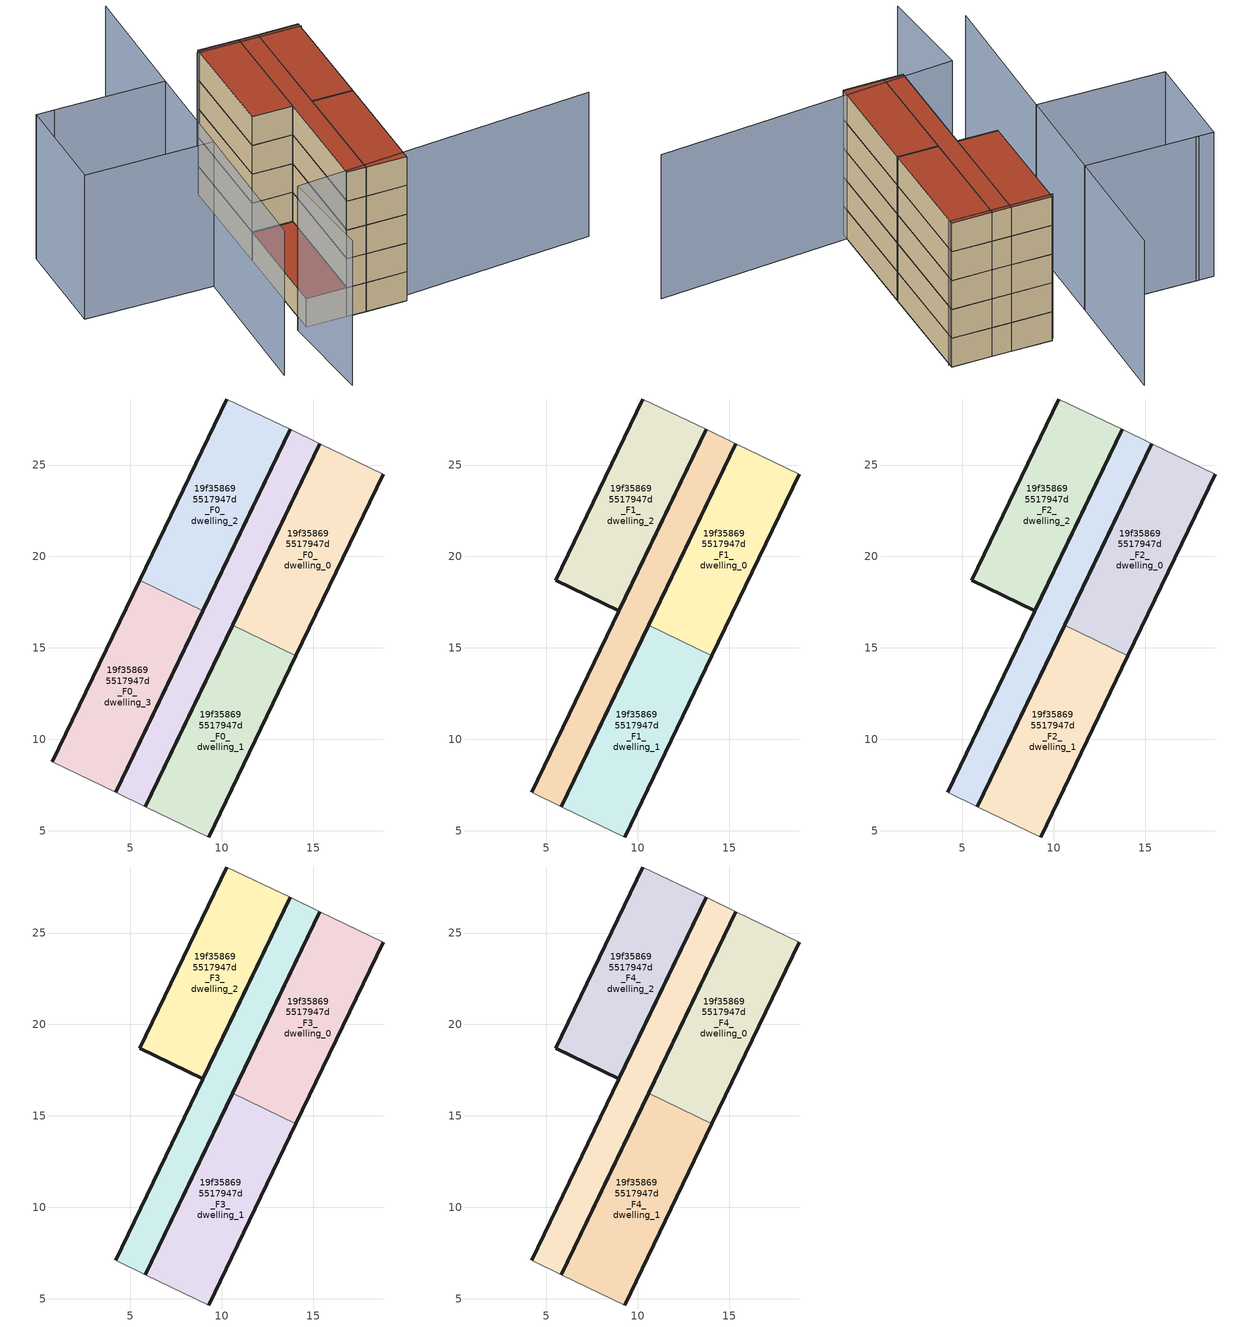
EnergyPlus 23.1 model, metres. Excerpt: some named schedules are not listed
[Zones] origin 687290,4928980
19f358695517947d_F0_dwelling_0
 floor ground (EU_floor_Construction): 14.06,14.58 18.83,24.5 15.37,26.17 10.59,16.25 z0
 wall outside (EU_wall_Construction): 10.59,16.25 15.37,26.17 / 18.83,24.5 14.06,14.58 z0:3
 wall adiabatic (EU_wall_Construction): 15.37,26.17 18.83,24.5 z0:3
 wall to 19f358695517947d_F0_dwelling_1 (EU_wall_Construction): 14.06,14.58 10.59,16.25 z0:3
19f358695517947d_F0_dwelling_1
 floor ground (EU_floor_Construction): 9.28,4.66 14.06,14.58 10.59,16.25 5.82,6.33 z0
 wall outside (EU_wall_Construction): 5.82,6.33 10.59,16.25 / 14.06,14.58 9.28,4.66 z0:3
 wall adiabatic (EU_wall_Construction): 9.28,4.66 5.82,6.33 z0:3
19f358695517947d_F0_dwelling_2
 floor ground (EU_floor_Construction): 8.97,17.03 13.74,26.95 10.28,28.61 5.51,18.69 z0
 wall outside (EU_wall_Construction): 13.74,26.95 8.97,17.03 / 5.51,18.69 10.28,28.61 z0:3
 wall to 19f358695517947d_F0_dwelling_3 (EU_wall_Construction): 8.97,17.03 5.51,18.69 z0:3
 wall adiabatic (EU_wall_Construction): 10.28,28.61 13.74,26.95 z0:3
19f358695517947d_F0_dwelling_3
 floor ground (EU_floor_Construction): 4.2,7.11 8.97,17.03 5.51,18.69 0.73,8.77 z0
 wall outside (EU_wall_Construction): 8.97,17.03 4.2,7.11 / 0.73,8.77 5.51,18.69 z0:3
 wall adiabatic (EU_wall_Construction): 4.2,7.11 0.73,8.77 z0:3
 roof outside (EU_roof_Construction): 8.97,17.03 4.2,7.11 0.73,8.77 5.51,18.69 z3
19f358695517947d_F0_circulation
 floor ground (EU_floor_Construction): 5.82,6.33 15.37,26.17 13.74,26.95 4.2,7.11 z0
 wall outside (EU_wall_Construction): 15.37,26.17 5.82,6.33 / 4.2,7.11 13.74,26.95 z0:3
 wall adiabatic (EU_wall_Construction): 13.74,26.95 15.37,26.17 / 5.82,6.33 4.2,7.11 z0:3
19f358695517947d_F1_dwelling_0
 floor to 19f358695517947d_F0_dwelling_0 (EU_floor_Construction): 14.06,14.58 18.83,24.5 15.37,26.17 10.59,16.25 z3
 wall outside (EU_wall_Construction): 10.59,16.25 15.37,26.17 / 18.83,24.5 14.06,14.58 z3:6
 wall adiabatic (EU_wall_Construction): 15.37,26.17 18.83,24.5 z3:6
 wall to 19f358695517947d_F1_dwelling_1 (EU_wall_Construction): 14.06,14.58 10.59,16.25 z3:6
19f358695517947d_F1_dwelling_1
 floor to 19f358695517947d_F0_dwelling_1 (EU_floor_Construction): 9.28,4.66 14.06,14.58 10.59,16.25 5.82,6.33 z3
 wall outside (EU_wall_Construction): 5.82,6.33 10.59,16.25 / 14.06,14.58 9.28,4.66 z3:6
 wall adiabatic (EU_wall_Construction): 9.28,4.66 5.82,6.33 z3:6
19f358695517947d_F1_dwelling_2
 floor to 19f358695517947d_F0_dwelling_2 (EU_floor_Construction): 8.97,17.03 13.74,26.95 10.28,28.61 5.51,18.69 z3
 wall outside (EU_wall_Construction): 13.74,26.95 8.97,17.03 5.51,18.69 10.28,28.61 z3:6
 wall adiabatic (EU_wall_Construction): 10.28,28.61 13.74,26.95 z3:6
19f358695517947d_F1_circulation
 floor to 19f358695517947d_F0_circulation (EU_floor_Construction): 5.82,6.33 15.37,26.17 13.74,26.95 4.2,7.11 z3
 wall outside (EU_wall_Construction): 15.37,26.17 5.82,6.33 / 4.2,7.11 13.74,26.95 z3:6
 wall adiabatic (EU_wall_Construction): 13.74,26.95 15.37,26.17 / 5.82,6.33 4.2,7.11 z3:6
19f358695517947d_F2_dwelling_0
 floor to 19f358695517947d_F1_dwelling_0 (EU_floor_Construction): 14.06,14.58 18.83,24.5 15.37,26.17 10.59,16.25 z6
 wall outside (EU_wall_Construction): 10.59,16.25 15.37,26.17 / 18.83,24.5 14.06,14.58 z6:9
 wall adiabatic (EU_wall_Construction): 15.37,26.17 18.83,24.5 z6:9
 wall to 19f358695517947d_F2_dwelling_1 (EU_wall_Construction): 14.06,14.58 10.59,16.25 z6:9
19f358695517947d_F2_dwelling_1
 floor to 19f358695517947d_F1_dwelling_1 (EU_floor_Construction): 9.28,4.66 14.06,14.58 10.59,16.25 5.82,6.33 z6
 wall outside (EU_wall_Construction): 5.82,6.33 10.59,16.25 / 14.06,14.58 9.28,4.66 z6:9
 wall adiabatic (EU_wall_Construction): 9.28,4.66 5.82,6.33 z6:9
19f358695517947d_F2_dwelling_2
 floor to 19f358695517947d_F1_dwelling_2 (EU_floor_Construction): 8.97,17.03 13.74,26.95 10.28,28.61 5.51,18.69 z6
 wall outside (EU_wall_Construction): 13.74,26.95 8.97,17.03 5.51,18.69 10.28,28.61 z6:9
 wall adiabatic (EU_wall_Construction): 10.28,28.61 13.74,26.95 z6:9
19f358695517947d_F2_circulation
 floor to 19f358695517947d_F1_circulation (EU_floor_Construction): 5.82,6.33 15.37,26.17 13.74,26.95 4.2,7.11 z6
 wall outside (EU_wall_Construction): 15.37,26.17 5.82,6.33 / 4.2,7.11 13.74,26.95 z6:9
 wall adiabatic (EU_wall_Construction): 13.74,26.95 15.37,26.17 / 5.82,6.33 4.2,7.11 z6:9
19f358695517947d_F3_dwelling_0
 floor to 19f358695517947d_F2_dwelling_0 (EU_floor_Construction): 14.06,14.58 18.83,24.5 15.37,26.17 10.59,16.25 z9
 wall outside (EU_wall_Construction): 10.59,16.25 15.37,26.17 / 18.83,24.5 14.06,14.58 z9:12
 wall adiabatic (EU_wall_Construction): 15.37,26.17 18.83,24.5 z9:12
 wall to 19f358695517947d_F3_dwelling_1 (EU_wall_Construction): 14.06,14.58 10.59,16.25 z9:12
19f358695517947d_F3_dwelling_1
 floor to 19f358695517947d_F2_dwelling_1 (EU_floor_Construction): 9.28,4.66 14.06,14.58 10.59,16.25 5.82,6.33 z9
 wall outside (EU_wall_Construction): 5.82,6.33 10.59,16.25 / 14.06,14.58 9.28,4.66 z9:12
 wall adiabatic (EU_wall_Construction): 9.28,4.66 5.82,6.33 z9:12
19f358695517947d_F3_dwelling_2
 floor to 19f358695517947d_F2_dwelling_2 (EU_floor_Construction): 8.97,17.03 13.74,26.95 10.28,28.61 5.51,18.69 z9
 wall outside (EU_wall_Construction): 13.74,26.95 8.97,17.03 5.51,18.69 10.28,28.61 z9:12
 wall adiabatic (EU_wall_Construction): 10.28,28.61 13.74,26.95 z9:12
19f358695517947d_F3_circulation
 floor to 19f358695517947d_F2_circulation (EU_floor_Construction): 5.82,6.33 15.37,26.17 13.74,26.95 4.2,7.11 z9
 wall outside (EU_wall_Construction): 15.37,26.17 5.82,6.33 / 4.2,7.11 13.74,26.95 z9:12
 wall adiabatic (EU_wall_Construction): 13.74,26.95 15.37,26.17 / 5.82,6.33 4.2,7.11 z9:12
19f358695517947d_F4_dwelling_0
 floor to 19f358695517947d_F3_dwelling_0 (EU_floor_Construction): 14.06,14.58 18.83,24.5 15.37,26.17 10.59,16.25 z12
 wall outside (EU_wall_Construction): 10.59,16.25 15.37,26.17 / 18.83,24.5 14.06,14.58 z12:15
 wall adiabatic (EU_wall_Construction): 15.37,26.17 18.83,24.5 z12:15
 wall to 19f358695517947d_F4_dwelling_1 (EU_wall_Construction): 14.06,14.58 10.59,16.25 z12:15
 roof outside (EU_roof_Construction): 18.83,24.5 14.06,14.58 10.59,16.25 15.37,26.17 z15
19f358695517947d_F4_dwelling_1
 floor to 19f358695517947d_F3_dwelling_1 (EU_floor_Construction): 9.28,4.66 14.06,14.58 10.59,16.25 5.82,6.33 z12
 wall outside (EU_wall_Construction): 5.82,6.33 10.59,16.25 / 14.06,14.58 9.28,4.66 z12:15
 wall adiabatic (EU_wall_Construction): 9.28,4.66 5.82,6.33 z12:15
 roof outside (EU_roof_Construction): 14.06,14.58 9.28,4.66 5.82,6.33 10.59,16.25 z15
19f358695517947d_F4_dwelling_2
 floor to 19f358695517947d_F3_dwelling_2 (EU_floor_Construction): 8.97,17.03 13.74,26.95 10.28,28.61 5.51,18.69 z12
 wall outside (EU_wall_Construction): 13.74,26.95 8.97,17.03 5.51,18.69 10.28,28.61 z12:15
 wall adiabatic (EU_wall_Construction): 10.28,28.61 13.74,26.95 z12:15
 roof outside (EU_roof_Construction): 13.74,26.95 8.97,17.03 5.51,18.69 10.28,28.61 z15
19f358695517947d_F4_circulation
 floor to 19f358695517947d_F3_circulation (EU_floor_Construction): 5.82,6.33 15.37,26.17 13.74,26.95 4.2,7.11 z12
 wall outside (EU_wall_Construction): 15.37,26.17 5.82,6.33 / 4.2,7.11 13.74,26.95 z12:15
 wall adiabatic (EU_wall_Construction): 13.74,26.95 15.37,26.17 / 5.82,6.33 4.2,7.11 z12:15
 roof outside (EU_roof_Construction): 15.37,26.17 5.82,6.33 4.2,7.11 13.74,26.95 z15
shading: -3.48,0.24 -0.09,9.06 / -0.09,9.06 26.65,-1.23 / 2.03,21.93 -6,5.66 / 10.43,38.94 4.93,27.81 / 4.93,27.81 -4.66,32.55 / 18.75,24.12 9.96,28.4 / -5.95,33.18 4.94,27.82 / 4.94,27.82 0.51,18.82 / 0.51,18.82 -10.38,24.18 / -10.38,24.18 -5.95,33.18 z0:15
[Building]
EU S2 Campaign: North Axis=0; Terrain=City; Solar Distribution=FullExterior
[Site:Location]
Bologna: Latitude=44.5; Longitude=11.25; Time Zone=1; Elevation=37
[SizingPeriod:WeatherFileDays]
AnnualSizingPeriod: Begin Month=1; Begin Day of Month=1; End Month=12; End Day of Month=31; Day of Week for Start Day=Monday; Use Weather File Daylight Saving Period=No; Use Weather File Rain and Snow Indicators=No
[MATERIAL]
EU_InternalMass_Material: Roughness=MediumRough; Thickness=0.1; Conductivity=1; Density=1800; Specific Heat=900; Thermal Absorptance=0.9; Solar Absorptance=0.7; Visible Absorptance=0.7
[MATERIAL:NOMASS] Roughness=MediumRough; Thermal Absorptance=0.9; Solar Absorptance=0.7; Visible Absorptance=0.7
Name | Thermal Resistance
EU_wall_NoMass | 0.905828
EU_roof_NoMass | 0.37593
EU_floor_NoMass | 0.67114
[CONSTRUCTION]
EU_wall_Construction: EU_wall_NoMass
EU_roof_Construction: EU_roof_NoMass
EU_floor_Construction: EU_floor_NoMass
EU_InternalMass_Construction: EU_InternalMass_Material
[ZONE] Type=1; Multiplier=1; Ceiling Height=autocalculate; Floor Area=autocalculate; Part of Total Floor Area=Yes
Name | Volume
19f358695517947d_F0_dwelling_0; 19f358695517947d_F1_dwelling_0; 19f358695517947d_F2_dwelling_0; 19f358695517947d_F3_dwelling_0; 19f358695517947d_F4_dwelling_0 | 126.899
19f358695517947d_F0_dwelling_1; 19f358695517947d_F1_dwelling_1; 19f358695517947d_F2_dwelling_1; 19f358695517947d_F3_dwelling_1; 19f358695517947d_F4_dwelling_1 | 126.905
19f358695517947d_F0_dwelling_2; 19f358695517947d_F1_dwelling_2; 19f358695517947d_F2_dwelling_2; 19f358695517947d_F3_dwelling_2; 19f358695517947d_F4_dwelling_2 | 126.901
19f358695517947d_F0_dwelling_3 | 126.907
19f358695517947d_F0_circulation; 19f358695517947d_F1_circulation; 19f358695517947d_F2_circulation; 19f358695517947d_F3_circulation; 19f358695517947d_F4_circulation | 118.895
[INTERNALMASS] Construction=EU_InternalMass_Construction
Name | Zone or ZoneList | Surface Area
19f358695517947d_F0_dwelling_0_EU_InternalMass | 19f358695517947d_F0_dwelling_0 | 42.3012
19f358695517947d_F0_dwelling_1_EU_InternalMass | 19f358695517947d_F0_dwelling_1 | 42.3012
19f358695517947d_F0_dwelling_2_EU_InternalMass | 19f358695517947d_F0_dwelling_2 | 42.3012
19f358695517947d_F0_dwelling_3_EU_InternalMass | 19f358695517947d_F0_dwelling_3 | 42.3012
19f358695517947d_F1_dwelling_0_EU_InternalMass | 19f358695517947d_F1_dwelling_0 | 42.3012
19f358695517947d_F1_dwelling_1_EU_InternalMass | 19f358695517947d_F1_dwelling_1 | 42.3012
19f358695517947d_F1_dwelling_2_EU_InternalMass | 19f358695517947d_F1_dwelling_2 | 84.6024
19f358695517947d_F2_dwelling_0_EU_InternalMass | 19f358695517947d_F2_dwelling_0 | 42.3012
19f358695517947d_F2_dwelling_1_EU_InternalMass | 19f358695517947d_F2_dwelling_1 | 42.3012
19f358695517947d_F2_dwelling_2_EU_InternalMass | 19f358695517947d_F2_dwelling_2 | 84.6024
19f358695517947d_F3_dwelling_0_EU_InternalMass | 19f358695517947d_F3_dwelling_0 | 42.3012
19f358695517947d_F3_dwelling_1_EU_InternalMass | 19f358695517947d_F3_dwelling_1 | 42.3012
19f358695517947d_F3_dwelling_2_EU_InternalMass | 19f358695517947d_F3_dwelling_2 | 84.6024
19f358695517947d_F4_dwelling_0_EU_InternalMass | 19f358695517947d_F4_dwelling_0 | 42.3012
19f358695517947d_F4_dwelling_1_EU_InternalMass | 19f358695517947d_F4_dwelling_1 | 42.3012
19f358695517947d_F4_dwelling_2_EU_InternalMass | 19f358695517947d_F4_dwelling_2 | 84.6024
[OTHEREQUIPMENT] Fuel Type=Electricity; Design Level Calculation Method=Watts/Area; Power per Zone Floor Area=1; Fraction Latent=0; Fraction Radiant=0; Fraction Lost=0; Carbon Dioxide Generation Rate=0; EndUse Subcategory=EU_Step8_InternalGains
Name | Zone or ZoneList or Space or SpaceList | Schedule
EU_Step8_InternalGain_19f358695517947d_F0_dwelling_0_f000 | 19f358695517947d_F0_dwelling_0 | EU_Step8_GainSchedule_19f358695517947d_F0_dwelling_0_f000
EU_Step8_InternalGain_19f358695517947d_F0_dwelling_1_f000 | 19f358695517947d_F0_dwelling_1 | EU_Step8_GainSchedule_19f358695517947d_F0_dwelling_1_f000
EU_Step8_InternalGain_19f358695517947d_F0_dwelling_2_f000 | 19f358695517947d_F0_dwelling_2 | EU_Step8_GainSchedule_19f358695517947d_F0_dwelling_2_f000
EU_Step8_InternalGain_19f358695517947d_F0_dwelling_3_f000 | 19f358695517947d_F0_dwelling_3 | EU_Step8_GainSchedule_19f358695517947d_F0_dwelling_3_f000
EU_Step8_InternalGain_19f358695517947d_F1_dwelling_0_f000 | 19f358695517947d_F1_dwelling_0 | EU_Step8_GainSchedule_19f358695517947d_F1_dwelling_0_f000
EU_Step8_InternalGain_19f358695517947d_F1_dwelling_1_f000 | 19f358695517947d_F1_dwelling_1 | EU_Step8_GainSchedule_19f358695517947d_F1_dwelling_1_f000
EU_Step8_InternalGain_19f358695517947d_F1_dwelling_2_f000 | 19f358695517947d_F1_dwelling_2 | EU_Step8_GainSchedule_19f358695517947d_F1_dwelling_2_f000
EU_Step8_InternalGain_19f358695517947d_F2_dwelling_0_f000 | 19f358695517947d_F2_dwelling_0 | EU_Step8_GainSchedule_19f358695517947d_F2_dwelling_0_f000
EU_Step8_InternalGain_19f358695517947d_F2_dwelling_1_f000 | 19f358695517947d_F2_dwelling_1 | EU_Step8_GainSchedule_19f358695517947d_F2_dwelling_1_f000
EU_Step8_InternalGain_19f358695517947d_F2_dwelling_2_f000 | 19f358695517947d_F2_dwelling_2 | EU_Step8_GainSchedule_19f358695517947d_F2_dwelling_2_f000
EU_Step8_InternalGain_19f358695517947d_F3_dwelling_0_f000 | 19f358695517947d_F3_dwelling_0 | EU_Step8_GainSchedule_19f358695517947d_F3_dwelling_0_f000
EU_Step8_InternalGain_19f358695517947d_F3_dwelling_1_f000 | 19f358695517947d_F3_dwelling_1 | EU_Step8_GainSchedule_19f358695517947d_F3_dwelling_1_f000
EU_Step8_InternalGain_19f358695517947d_F3_dwelling_2_f000 | 19f358695517947d_F3_dwelling_2 | EU_Step8_GainSchedule_19f358695517947d_F3_dwelling_2_f000
EU_Step8_InternalGain_19f358695517947d_F4_dwelling_0_f000 | 19f358695517947d_F4_dwelling_0 | EU_Step8_GainSchedule_19f358695517947d_F4_dwelling_0_f000
EU_Step8_InternalGain_19f358695517947d_F4_dwelling_1_f000 | 19f358695517947d_F4_dwelling_1 | EU_Step8_GainSchedule_19f358695517947d_F4_dwelling_1_f000
EU_Step8_InternalGain_19f358695517947d_F4_dwelling_2_f000 | 19f358695517947d_F4_dwelling_2 | EU_Step8_GainSchedule_19f358695517947d_F4_dwelling_2_f000
[ZONEINFILTRATION:DESIGNFLOWRATE] Schedule=EU_AlwaysOn; Design Flow Rate Calculation Method=Flow/Area; Flow Rate per Floor Area=0.0005; Constant Term Coefficient=1; Temperature Term Coefficient=0; Velocity Term Coefficient=0; Velocity Squared Term Coefficient=0
Name | Zone or ZoneList or Space or SpaceList
EU_Circulation_Infiltration_19f358695517947d_F0_circulation | 19f358695517947d_F0_circulation
EU_Circulation_Infiltration_19f358695517947d_F1_circulation | 19f358695517947d_F1_circulation
EU_Circulation_Infiltration_19f358695517947d_F2_circulation | 19f358695517947d_F2_circulation
EU_Circulation_Infiltration_19f358695517947d_F3_circulation | 19f358695517947d_F3_circulation
EU_Circulation_Infiltration_19f358695517947d_F4_circulation | 19f358695517947d_F4_circulation
[ZONEVENTILATION:DESIGNFLOWRATE] Schedule=EU_AlwaysOn; Design Flow Rate Calculation Method=AirChanges/Hour; Air Changes per Hour=0.73129; Ventilation Type=Natural; Fan Pressure Rise=0; Fan Total Efficiency=1; Constant Term Coefficient=1; Temperature Term Coefficient=0; Velocity Term Coefficient=0; Velocity Squared Term Coefficient=0; Minimum Indoor Temperature=-100; Maximum Indoor Temperature=100; Delta Temperature=-100; Minimum Outdoor Temperature=-100; Maximum Outdoor Temperature=100; Maximum Wind Speed=40
Name | Zone or ZoneList or Space or SpaceList
EU_ConstantAir_19f358695517947d_F0_dwelling_0 | 19f358695517947d_F0_dwelling_0
EU_ConstantAir_19f358695517947d_F0_dwelling_1 | 19f358695517947d_F0_dwelling_1
EU_ConstantAir_19f358695517947d_F0_dwelling_2 | 19f358695517947d_F0_dwelling_2
EU_ConstantAir_19f358695517947d_F0_dwelling_3 | 19f358695517947d_F0_dwelling_3
EU_ConstantAir_19f358695517947d_F1_dwelling_0 | 19f358695517947d_F1_dwelling_0
EU_ConstantAir_19f358695517947d_F1_dwelling_1 | 19f358695517947d_F1_dwelling_1
EU_ConstantAir_19f358695517947d_F1_dwelling_2 | 19f358695517947d_F1_dwelling_2
EU_ConstantAir_19f358695517947d_F2_dwelling_0 | 19f358695517947d_F2_dwelling_0
EU_ConstantAir_19f358695517947d_F2_dwelling_1 | 19f358695517947d_F2_dwelling_1
EU_ConstantAir_19f358695517947d_F2_dwelling_2 | 19f358695517947d_F2_dwelling_2
EU_ConstantAir_19f358695517947d_F3_dwelling_0 | 19f358695517947d_F3_dwelling_0
EU_ConstantAir_19f358695517947d_F3_dwelling_1 | 19f358695517947d_F3_dwelling_1
EU_ConstantAir_19f358695517947d_F3_dwelling_2 | 19f358695517947d_F3_dwelling_2
EU_ConstantAir_19f358695517947d_F4_dwelling_0 | 19f358695517947d_F4_dwelling_0
EU_ConstantAir_19f358695517947d_F4_dwelling_1 | 19f358695517947d_F4_dwelling_1
EU_ConstantAir_19f358695517947d_F4_dwelling_2 | 19f358695517947d_F4_dwelling_2
[HVACTEMPLATE:THERMOSTAT] Constant Heating Setpoint=20; Constant Cooling Setpoint=50
EU_HeatOnly_19f358695517947d_F0_dwelling_0; EU_HeatOnly_19f358695517947d_F0_dwelling_1; EU_HeatOnly_19f358695517947d_F0_dwelling_2; EU_HeatOnly_19f358695517947d_F0_dwelling_3; EU_HeatOnly_19f358695517947d_F1_dwelling_0; EU_HeatOnly_19f358695517947d_F1_dwelling_1; EU_HeatOnly_19f358695517947d_F1_dwelling_2; EU_HeatOnly_19f358695517947d_F2_dwelling_0; EU_HeatOnly_19f358695517947d_F2_dwelling_1; EU_HeatOnly_19f358695517947d_F2_dwelling_2; EU_HeatOnly_19f358695517947d_F3_dwelling_0; EU_HeatOnly_19f358695517947d_F3_dwelling_1; EU_HeatOnly_19f358695517947d_F3_dwelling_2; EU_HeatOnly_19f358695517947d_F4_dwelling_0; EU_HeatOnly_19f358695517947d_F4_dwelling_1; EU_HeatOnly_19f358695517947d_F4_dwelling_2
[HVACTEMPLATE:ZONE:IDEALLOADSAIRSYSTEM] System Availability Schedule=EU_AlwaysOn; Maximum Heating Supply Air Temperature=50; Minimum Cooling Supply Air Temperature=13; Maximum Heating Supply Air Humidity Ratio=0.0156; Minimum Cooling Supply Air Humidity Ratio=0.0077; Heating Limit=NoLimit; Cooling Limit=NoLimit; Heating Availability Schedule=EU_AlwaysOn; Cooling Availability Schedule=EU_CoolingOff; Dehumidification Control Type=ConstantSensibleHeatRatio; Cooling Sensible Heat Ratio=0.7; Dehumidification Setpoint=60; Humidification Control Type=None; Humidification Setpoint=30; Outdoor Air Method=None; Outdoor Air Flow Rate per Person=0.00944; Outdoor Air Flow Rate per Zone Floor Area=0; Outdoor Air Flow Rate per Zone=0; Demand Controlled Ventilation Type=None; Outdoor Air Economizer Type=NoEconomizer; Heat Recovery Type=None; Sensible Heat Recovery Effectiveness=0.7; Latent Heat Recovery Effectiveness=0.65
Name | Template Thermostat
19f358695517947d_F0_dwelling_0 | EU_HeatOnly_19f358695517947d_F0_dwelling_0
19f358695517947d_F0_dwelling_1 | EU_HeatOnly_19f358695517947d_F0_dwelling_1
